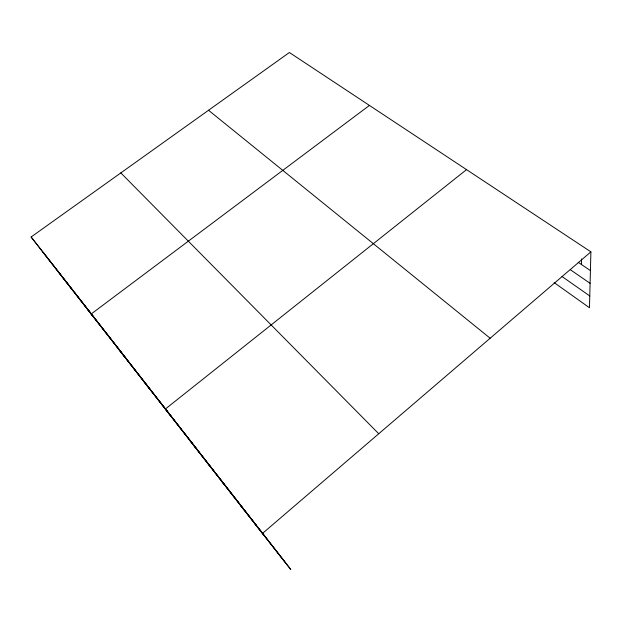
<?xml version="1.0" encoding="UTF-8"?>
<svg xmlns="http://www.w3.org/2000/svg" width="622" height="622" viewBox="0 0 622 622"><rect width="100%" height="100%" fill="white"/><g stroke="black" fill="none" stroke-linecap="round" stroke-linejoin="round"><path stroke-width="0.93" d="M581.438 264.505L581.508 258.876M257.524 526.888L290.769 569.495L31.1 236.998L289.401 52.505L590.9 251.856L589.469 307.75L554.155 282.629M262.406 533.505L590.9 251.856M466.531 169.627L165.32 409.058L214.061 471.196M91.17 314.001L369.429 105.421M578.227 262.321L590.418 270.593M570.288 269.684L590.091 283.337M562.016 276.51L589.773 295.963M208.533 110.265L490.152 338.236M120.831 172.908L378.751 433.759M220.538 479.834L244.081 509.9M240.916 505.958L257.788 527.456M255.113 524.159L264.817 536.475M31.1 236.998L72.976 290.404M57.644 271.029L94.241 317.834M86.777 308.364L126.453 358.933M118.88 349.525L150.112 389.45M143.9 381.589L170.98 416.196M188.839 439.202L211.799 468.514M207.538 463.165L224.387 484.655M74.547 292.41L101.448 326.892M102.024 327.631L149.995 389.1M151.162 390.593L181.111 428.978M182.798 431.139L187.93 437.709M189.08 439.186L196.645 448.874M215.196 472.65L220.965 480.044M221.556 480.798L232.177 494.412M232.776 495.174L238.265 502.211M238.817 502.918L242.72 507.925M243.84 509.348L256.365 525.411M43.081 252.268L284.829 561.961"/></g></svg>
